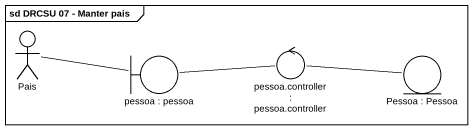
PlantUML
@startuml
mainframe sd DRCSU 07 - Manter pais
actor Pais
boundary "pessoa : pessoa" as pessoa
control "pessoa.controller : pessoa.controller" as pessoa_controller
entity "Pessoa : Pessoa" as Pessoa
Pais -right- pessoa
pessoa -right- pessoa_controller
pessoa_controller -right- Pessoa
@enduml
